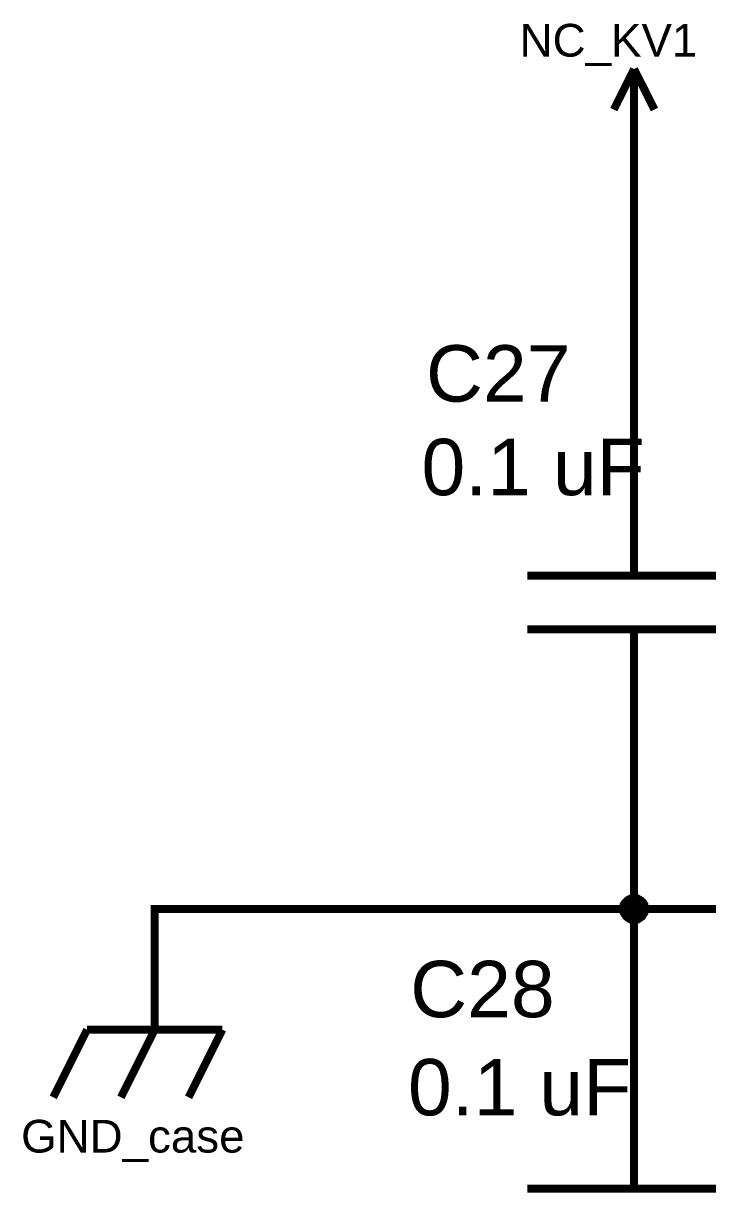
# Model space of a CAD drawing. Header units: millimetres. Extents: x 0 to 594, y 0 to 420.
# Drawn here: x 335.16 to 360.84, y 39.43 to 83.33 of the extents above; entities that cross this region are included whole.
import ezdxf

# ---------------------------------------------------------------- set-up
doc = ezdxf.new("R2010")
doc.units = ezdxf.units.MM
doc.layers.add('Sheet', color=255, linetype='Continuous')
doc.styles.get("Standard").update_dxf_attribs({"font": 'arial.ttf'})

msp = doc.modelspace()

# ---------------------------------------------------------------- linework, layer by layer
at = {"layer": 'Sheet', "color": 0}
for points, const_width in [([(358.085, 81.621), (357.323, 80.097)], 0.3), ([(358.085, 81.621), (358.847, 80.097)], 0.3), ([(358.085, 79.081), (358.085, 81.621)], 0.3), ([(358.085, 79.081), (358.085, 69.09)], 0.3), ([(358.085, 69.09), (358.085, 62.591)], 0.3), ([(358.085, 64.094), (358.085, 69.09)], 0.3), ([(354.084, 62.591), (362.085, 62.591)], 0.3), ([(354.084, 60.581), (362.085, 60.581)], 0.3), ([(358.085, 60.581), (358.085, 54.167)], 0.3), ([(358.085, 59.099), (358.085, 54.082)], 0.3), ([(358.085, 54.082), (358.085, 50.082), (358.085, 46.081)], 0.3), ([(357.577, 50.082), (357.577, 50.103), (357.577, 50.145), (357.577, 50.166), (357.577, 50.187), (357.598, 50.209), (357.598, 50.23), (357.598, 50.272), (357.619, 50.293), (357.619, 50.314), (357.64, 50.336), (357.661, 50.357), (357.661, 50.378), (357.683, 50.399), (357.704, 50.42), (357.704, 50.42), (357.725, 50.441), (357.746, 50.463), (357.767, 50.484), (357.788, 50.484), (357.81, 50.505), (357.831, 50.526), (357.852, 50.526), (357.873, 50.547), (357.894, 50.547), (357.915, 50.568), (357.937, 50.568), (357.958, 50.568), (357.979, 50.59), (358, 50.59), (358.042, 50.59), (358.064, 50.59), (358.085, 50.59)], 0.0991), ([(357.577, 50.082), (357.577, 50.103), (357.577, 50.145), (357.577, 50.166), (357.577, 50.187), (357.598, 50.209), (357.598, 50.23), (357.598, 50.272), (357.619, 50.293), (357.619, 50.314), (357.64, 50.336), (357.661, 50.357), (357.661, 50.378), (357.683, 50.399), (357.704, 50.42), (357.704, 50.42), (357.725, 50.441), (357.746, 50.463), (357.767, 50.484), (357.788, 50.484), (357.81, 50.505), (357.831, 50.526), (357.852, 50.526), (357.873, 50.547), (357.894, 50.547), (357.915, 50.568), (357.937, 50.568), (357.958, 50.568), (357.979, 50.59), (358, 50.59), (358.042, 50.59), (358.064, 50.59), (358.085, 50.59)], 0.0991), ([(357.577, 50.082), (357.577, 50.103), (357.577, 50.145), (357.577, 50.166), (357.577, 50.187), (357.598, 50.209), (357.598, 50.23), (357.598, 50.272), (357.619, 50.293), (357.619, 50.314), (357.64, 50.336), (357.661, 50.357), (357.661, 50.378), (357.683, 50.399), (357.704, 50.42), (357.704, 50.42), (357.725, 50.441), (357.746, 50.463), (357.767, 50.484), (357.788, 50.484), (357.81, 50.505), (357.831, 50.526), (357.852, 50.526), (357.873, 50.547), (357.894, 50.547), (357.915, 50.568), (357.937, 50.568), (357.958, 50.568), (357.979, 50.59), (358, 50.59), (358.042, 50.59), (358.064, 50.59), (358.085, 50.59)], 0.0991), ([(357.577, 50.082), (357.577, 50.103), (357.577, 50.145), (357.577, 50.166), (357.577, 50.187), (357.598, 50.209), (357.598, 50.23), (357.598, 50.272), (357.619, 50.293), (357.619, 50.314), (357.64, 50.336), (357.661, 50.357), (357.661, 50.378), (357.683, 50.399), (357.704, 50.42), (357.704, 50.42), (357.725, 50.441), (357.746, 50.463), (357.767, 50.484), (357.788, 50.484), (357.81, 50.505), (357.831, 50.526), (357.852, 50.526), (357.873, 50.547), (357.894, 50.547), (357.915, 50.568), (357.937, 50.568), (357.958, 50.568), (357.979, 50.59), (358, 50.59), (358.042, 50.59), (358.064, 50.59), (358.085, 50.59)], 0.0991), ([(357.577, 50.082), (357.577, 50.103), (357.577, 50.145), (357.577, 50.166), (357.577, 50.187), (357.598, 50.209), (357.598, 50.23), (357.598, 50.272), (357.619, 50.293), (357.619, 50.314), (357.64, 50.336), (357.661, 50.357), (357.661, 50.378), (357.683, 50.399), (357.704, 50.42), (357.704, 50.42), (357.725, 50.441), (357.746, 50.463), (357.767, 50.484), (357.788, 50.484), (357.81, 50.505), (357.831, 50.526), (357.852, 50.526), (357.873, 50.547), (357.894, 50.547), (357.915, 50.568), (357.937, 50.568), (357.958, 50.568), (357.979, 50.59), (358, 50.59), (358.042, 50.59), (358.064, 50.59), (358.085, 50.59)], 0.0991), ([(357.577, 50.082), (357.577, 50.103), (357.577, 50.145), (357.577, 50.166), (357.577, 50.187), (357.598, 50.209), (357.598, 50.23), (357.598, 50.272), (357.619, 50.293), (357.619, 50.314), (357.64, 50.336), (357.661, 50.357), (357.661, 50.378), (357.683, 50.399), (357.704, 50.42), (357.704, 50.42), (357.725, 50.441), (357.746, 50.463), (357.767, 50.484), (357.788, 50.484), (357.81, 50.505), (357.831, 50.526), (357.852, 50.526), (357.873, 50.547), (357.894, 50.547), (357.915, 50.568), (357.937, 50.568), (357.958, 50.568), (357.979, 50.59), (358, 50.59), (358.042, 50.59), (358.064, 50.59), (358.085, 50.59)], 0.0991), ([(357.577, 50.082), (357.577, 50.103), (357.577, 50.145), (357.577, 50.166), (357.577, 50.187), (357.598, 50.209), (357.598, 50.23), (357.598, 50.272), (357.619, 50.293), (357.619, 50.314), (357.64, 50.336), (357.661, 50.357), (357.661, 50.378), (357.683, 50.399), (357.704, 50.42), (357.704, 50.42), (357.725, 50.441), (357.746, 50.463), (357.767, 50.484), (357.788, 50.484), (357.81, 50.505), (357.831, 50.526), (357.852, 50.526), (357.873, 50.547), (357.894, 50.547), (357.915, 50.568), (357.937, 50.568), (357.958, 50.568), (357.979, 50.59), (358, 50.59), (358.042, 50.59), (358.064, 50.59), (358.085, 50.59)], 0.0991), ([(357.577, 50.082), (357.577, 50.103), (357.577, 50.145), (357.577, 50.166), (357.577, 50.187), (357.598, 50.209), (357.598, 50.23), (357.598, 50.272), (357.619, 50.293), (357.619, 50.314), (357.64, 50.336), (357.661, 50.357), (357.661, 50.378), (357.683, 50.399), (357.704, 50.42), (357.704, 50.42), (357.725, 50.441), (357.746, 50.463), (357.767, 50.484), (357.788, 50.484), (357.81, 50.505), (357.831, 50.526), (357.852, 50.526), (357.873, 50.547), (357.894, 50.547), (357.915, 50.568), (357.937, 50.568), (357.958, 50.568), (357.979, 50.59), (358, 50.59), (358.042, 50.59), (358.064, 50.59), (358.085, 50.59)], 0.0991), ([(357.577, 50.082), (357.577, 50.103), (357.577, 50.145), (357.577, 50.166), (357.577, 50.187), (357.598, 50.209), (357.598, 50.23), (357.598, 50.272), (357.619, 50.293), (357.619, 50.314), (357.64, 50.336), (357.661, 50.357), (357.661, 50.378), (357.683, 50.399), (357.704, 50.42), (357.704, 50.42), (357.725, 50.441), (357.746, 50.463), (357.767, 50.484), (357.788, 50.484), (357.81, 50.505), (357.831, 50.526), (357.852, 50.526), (357.873, 50.547), (357.894, 50.547), (357.915, 50.568), (357.937, 50.568), (357.958, 50.568), (357.979, 50.59), (358, 50.59), (358.042, 50.59), (358.064, 50.59), (358.085, 50.59)], 0.0991), ([(357.577, 50.082), (357.577, 50.103), (357.577, 50.145), (357.577, 50.166), (357.577, 50.187), (357.598, 50.209), (357.598, 50.23), (357.598, 50.272), (357.619, 50.293), (357.619, 50.314), (357.64, 50.336), (357.661, 50.357), (357.661, 50.378), (357.683, 50.399), (357.704, 50.42), (357.704, 50.42), (357.725, 50.441), (357.746, 50.463), (357.767, 50.484), (357.788, 50.484), (357.81, 50.505), (357.831, 50.526), (357.852, 50.526), (357.873, 50.547), (357.894, 50.547), (357.915, 50.568), (357.937, 50.568), (357.958, 50.568), (357.979, 50.59), (358, 50.59), (358.042, 50.59), (358.064, 50.59), (358.085, 50.59)], 0.0991), ([(357.577, 50.082), (357.577, 50.103), (357.577, 50.145), (357.577, 50.166), (357.577, 50.187), (357.598, 50.209), (357.598, 50.23), (357.598, 50.272), (357.619, 50.293), (357.619, 50.314), (357.64, 50.336), (357.661, 50.357), (357.661, 50.378), (357.683, 50.399), (357.704, 50.42), (357.704, 50.42), (357.725, 50.441), (357.746, 50.463), (357.767, 50.484), (357.788, 50.484), (357.81, 50.505), (357.831, 50.526), (357.852, 50.526), (357.873, 50.547), (357.894, 50.547), (357.915, 50.568), (357.937, 50.568), (357.958, 50.568), (357.979, 50.59), (358, 50.59), (358.042, 50.59), (358.064, 50.59), (358.085, 50.59)], 0.0991), ([(357.577, 50.082), (357.577, 50.103), (357.577, 50.145), (357.577, 50.166), (357.577, 50.187), (357.598, 50.209), (357.598, 50.23), (357.598, 50.272), (357.619, 50.293), (357.619, 50.314), (357.64, 50.336), (357.661, 50.357), (357.661, 50.378), (357.683, 50.399), (357.704, 50.42), (357.704, 50.42), (357.725, 50.441), (357.746, 50.463), (357.767, 50.484), (357.788, 50.484), (357.81, 50.505), (357.831, 50.526), (357.852, 50.526), (357.873, 50.547), (357.894, 50.547), (357.915, 50.568), (357.937, 50.568), (357.958, 50.568), (357.979, 50.59), (358, 50.59), (358.042, 50.59), (358.064, 50.59), (358.085, 50.59)], 0.0991), ([(358.085, 50.59), (358.085, 50.59)], 0.0991), ([(358.085, 50.59), (358.106, 50.59), (358.127, 50.59), (358.169, 50.59), (358.191, 50.59), (358.212, 50.568), (358.233, 50.568), (358.254, 50.568), (358.275, 50.547), (358.296, 50.547), (358.318, 50.526), (358.339, 50.526), (358.36, 50.505), (358.381, 50.484), (358.402, 50.484), (358.423, 50.463), (358.445, 50.441), (358.466, 50.42), (358.466, 50.42), (358.487, 50.399), (358.508, 50.378), (358.508, 50.357), (358.529, 50.336), (358.55, 50.314), (358.55, 50.293), (358.572, 50.272), (358.572, 50.23), (358.572, 50.209), (358.593, 50.187), (358.593, 50.166), (358.593, 50.145), (358.593, 50.103), (358.593, 50.082)], 0.0991), ([(358.085, 50.59), (358.085, 50.59)], 0.0991), ([(358.085, 50.59), (358.106, 50.59), (358.127, 50.59), (358.169, 50.59), (358.191, 50.59), (358.212, 50.568), (358.233, 50.568), (358.254, 50.568), (358.275, 50.547), (358.296, 50.547), (358.318, 50.526), (358.339, 50.526), (358.36, 50.505), (358.381, 50.484), (358.402, 50.484), (358.423, 50.463), (358.445, 50.441), (358.466, 50.42), (358.466, 50.42), (358.487, 50.399), (358.508, 50.378), (358.508, 50.357), (358.529, 50.336), (358.55, 50.314), (358.55, 50.293), (358.572, 50.272), (358.572, 50.23), (358.572, 50.209), (358.593, 50.187), (358.593, 50.166), (358.593, 50.145), (358.593, 50.103), (358.593, 50.082)], 0.0991), ([(358.085, 50.59), (358.085, 50.59)], 0.0991), ([(358.085, 50.59), (358.106, 50.59), (358.127, 50.59), (358.169, 50.59), (358.191, 50.59), (358.212, 50.568), (358.233, 50.568), (358.254, 50.568), (358.275, 50.547), (358.296, 50.547), (358.318, 50.526), (358.339, 50.526), (358.36, 50.505), (358.381, 50.484), (358.402, 50.484), (358.423, 50.463), (358.445, 50.441), (358.466, 50.42), (358.466, 50.42), (358.487, 50.399), (358.508, 50.378), (358.508, 50.357), (358.529, 50.336), (358.55, 50.314), (358.55, 50.293), (358.572, 50.272), (358.572, 50.23), (358.572, 50.209), (358.593, 50.187), (358.593, 50.166), (358.593, 50.145), (358.593, 50.103), (358.593, 50.082)], 0.0991), ([(358.085, 50.59), (358.085, 50.59)], 0.0991), ([(358.085, 50.59), (358.106, 50.59), (358.127, 50.59), (358.169, 50.59), (358.191, 50.59), (358.212, 50.568), (358.233, 50.568), (358.254, 50.568), (358.275, 50.547), (358.296, 50.547), (358.318, 50.526), (358.339, 50.526), (358.36, 50.505), (358.381, 50.484), (358.402, 50.484), (358.423, 50.463), (358.445, 50.441), (358.466, 50.42), (358.466, 50.42), (358.487, 50.399), (358.508, 50.378), (358.508, 50.357), (358.529, 50.336), (358.55, 50.314), (358.55, 50.293), (358.572, 50.272), (358.572, 50.23), (358.572, 50.209), (358.593, 50.187), (358.593, 50.166), (358.593, 50.145), (358.593, 50.103), (358.593, 50.082)], 0.0991), ([(358.085, 50.59), (358.085, 50.59)], 0.0991), ([(358.085, 50.59), (358.106, 50.59), (358.127, 50.59), (358.169, 50.59), (358.191, 50.59), (358.212, 50.568), (358.233, 50.568), (358.254, 50.568), (358.275, 50.547), (358.296, 50.547), (358.318, 50.526), (358.339, 50.526), (358.36, 50.505), (358.381, 50.484), (358.402, 50.484), (358.423, 50.463), (358.445, 50.441), (358.466, 50.42), (358.466, 50.42), (358.487, 50.399), (358.508, 50.378), (358.508, 50.357), (358.529, 50.336), (358.55, 50.314), (358.55, 50.293), (358.572, 50.272), (358.572, 50.23), (358.572, 50.209), (358.593, 50.187), (358.593, 50.166), (358.593, 50.145), (358.593, 50.103), (358.593, 50.082)], 0.0991), ([(358.085, 50.59), (358.085, 50.59)], 0.0991), ([(358.085, 50.59), (358.106, 50.59), (358.127, 50.59), (358.169, 50.59), (358.191, 50.59), (358.212, 50.568), (358.233, 50.568), (358.254, 50.568), (358.275, 50.547), (358.296, 50.547), (358.318, 50.526), (358.339, 50.526), (358.36, 50.505), (358.381, 50.484), (358.402, 50.484), (358.423, 50.463), (358.445, 50.441), (358.466, 50.42), (358.466, 50.42), (358.487, 50.399), (358.508, 50.378), (358.508, 50.357), (358.529, 50.336), (358.55, 50.314), (358.55, 50.293), (358.572, 50.272), (358.572, 50.23), (358.572, 50.209), (358.593, 50.187), (358.593, 50.166), (358.593, 50.145), (358.593, 50.103), (358.593, 50.082)], 0.0991), ([(358.085, 50.59), (358.085, 50.59)], 0.0991), ([(358.085, 50.59), (358.106, 50.59), (358.127, 50.59), (358.169, 50.59), (358.191, 50.59), (358.212, 50.568), (358.233, 50.568), (358.254, 50.568), (358.275, 50.547), (358.296, 50.547), (358.318, 50.526), (358.339, 50.526), (358.36, 50.505), (358.381, 50.484), (358.402, 50.484), (358.423, 50.463), (358.445, 50.441), (358.466, 50.42), (358.466, 50.42), (358.487, 50.399), (358.508, 50.378), (358.508, 50.357), (358.529, 50.336), (358.55, 50.314), (358.55, 50.293), (358.572, 50.272), (358.572, 50.23), (358.572, 50.209), (358.593, 50.187), (358.593, 50.166), (358.593, 50.145), (358.593, 50.103), (358.593, 50.082)], 0.0991), ([(358.085, 50.59), (358.085, 50.59)], 0.0991), ([(358.085, 50.59), (358.106, 50.59), (358.127, 50.59), (358.169, 50.59), (358.191, 50.59), (358.212, 50.568), (358.233, 50.568), (358.254, 50.568), (358.275, 50.547), (358.296, 50.547), (358.318, 50.526), (358.339, 50.526), (358.36, 50.505), (358.381, 50.484), (358.402, 50.484), (358.423, 50.463), (358.445, 50.441), (358.466, 50.42), (358.466, 50.42), (358.487, 50.399), (358.508, 50.378), (358.508, 50.357), (358.529, 50.336), (358.55, 50.314), (358.55, 50.293), (358.572, 50.272), (358.572, 50.23), (358.572, 50.209), (358.593, 50.187), (358.593, 50.166), (358.593, 50.145), (358.593, 50.103), (358.593, 50.082)], 0.0991), ([(358.085, 50.59), (358.085, 50.59)], 0.0991), ([(358.085, 50.59), (358.106, 50.59), (358.127, 50.59), (358.169, 50.59), (358.191, 50.59), (358.212, 50.568), (358.233, 50.568), (358.254, 50.568), (358.275, 50.547), (358.296, 50.547), (358.318, 50.526), (358.339, 50.526), (358.36, 50.505), (358.381, 50.484), (358.402, 50.484), (358.423, 50.463), (358.445, 50.441), (358.466, 50.42), (358.466, 50.42), (358.487, 50.399), (358.508, 50.378), (358.508, 50.357), (358.529, 50.336), (358.55, 50.314), (358.55, 50.293), (358.572, 50.272), (358.572, 50.23), (358.572, 50.209), (358.593, 50.187), (358.593, 50.166), (358.593, 50.145), (358.593, 50.103), (358.593, 50.082)], 0.0991), ([(358.085, 50.59), (358.085, 50.59)], 0.0991), ([(358.085, 50.59), (358.106, 50.59), (358.127, 50.59), (358.169, 50.59), (358.191, 50.59), (358.212, 50.568), (358.233, 50.568), (358.254, 50.568), (358.275, 50.547), (358.296, 50.547), (358.318, 50.526), (358.339, 50.526), (358.36, 50.505), (358.381, 50.484), (358.402, 50.484), (358.423, 50.463), (358.445, 50.441), (358.466, 50.42), (358.466, 50.42), (358.487, 50.399), (358.508, 50.378), (358.508, 50.357), (358.529, 50.336), (358.55, 50.314), (358.55, 50.293), (358.572, 50.272), (358.572, 50.23), (358.572, 50.209), (358.593, 50.187), (358.593, 50.166), (358.593, 50.145), (358.593, 50.103), (358.593, 50.082)], 0.0991), ([(358.085, 50.59), (358.085, 50.59)], 0.0991), ([(358.085, 50.59), (358.106, 50.59), (358.127, 50.59), (358.169, 50.59), (358.191, 50.59), (358.212, 50.568), (358.233, 50.568), (358.254, 50.568), (358.275, 50.547), (358.296, 50.547), (358.318, 50.526), (358.339, 50.526), (358.36, 50.505), (358.381, 50.484), (358.402, 50.484), (358.423, 50.463), (358.445, 50.441), (358.466, 50.42), (358.466, 50.42), (358.487, 50.399), (358.508, 50.378), (358.508, 50.357), (358.529, 50.336), (358.55, 50.314), (358.55, 50.293), (358.572, 50.272), (358.572, 50.23), (358.572, 50.209), (358.593, 50.187), (358.593, 50.166), (358.593, 50.145), (358.593, 50.103), (358.593, 50.082)], 0.0991), ([(358.085, 50.59), (358.085, 50.59)], 0.0991), ([(358.085, 50.59), (358.106, 50.59), (358.127, 50.59), (358.169, 50.59), (358.191, 50.59), (358.212, 50.568), (358.233, 50.568), (358.254, 50.568), (358.275, 50.547), (358.296, 50.547), (358.318, 50.526), (358.339, 50.526), (358.36, 50.505), (358.381, 50.484), (358.402, 50.484), (358.423, 50.463), (358.445, 50.441), (358.466, 50.42), (358.466, 50.42), (358.487, 50.399), (358.508, 50.378), (358.508, 50.357), (358.529, 50.336), (358.55, 50.314), (358.55, 50.293), (358.572, 50.272), (358.572, 50.23), (358.572, 50.209), (358.593, 50.187), (358.593, 50.166), (358.593, 50.145), (358.593, 50.103), (358.593, 50.082)], 0.0991), ([(340.094, 48.092), (340.094, 50.082), (358.085, 50.082)], 0.3), ([(358.085, 49.574), (358.064, 49.574), (358.042, 49.574), (358, 49.574), (357.979, 49.574), (357.958, 49.595), (357.937, 49.595), (357.915, 49.595), (357.894, 49.616), (357.873, 49.616), (357.852, 49.637), (357.831, 49.658), (357.81, 49.658), (357.788, 49.679), (357.767, 49.701), (357.746, 49.701), (357.725, 49.722), (357.704, 49.743), (357.704, 49.764), (357.683, 49.785), (357.661, 49.806), (357.661, 49.828), (357.64, 49.849), (357.619, 49.87), (357.619, 49.891), (357.598, 49.912), (357.598, 49.933), (357.598, 49.955), (357.577, 49.976), (357.577, 49.997), (357.577, 50.039), (357.577, 50.06), (357.577, 50.082)], 0.0991), ([(357.577, 50.082), (357.577, 50.082)], 0.0991), ([(358.085, 49.574), (358.064, 49.574), (358.042, 49.574), (358, 49.574), (357.979, 49.574), (357.958, 49.595), (357.937, 49.595), (357.915, 49.595), (357.894, 49.616), (357.873, 49.616), (357.852, 49.637), (357.831, 49.658), (357.81, 49.658), (357.788, 49.679), (357.767, 49.701), (357.746, 49.701), (357.725, 49.722), (357.704, 49.743), (357.704, 49.764), (357.683, 49.785), (357.661, 49.806), (357.661, 49.828), (357.64, 49.849), (357.619, 49.87), (357.619, 49.891), (357.598, 49.912), (357.598, 49.933), (357.598, 49.955), (357.577, 49.976), (357.577, 49.997), (357.577, 50.039), (357.577, 50.06), (357.577, 50.082)], 0.0991), ([(357.577, 50.082), (357.577, 50.082)], 0.0991), ([(358.085, 49.574), (358.064, 49.574), (358.042, 49.574), (358, 49.574), (357.979, 49.574), (357.958, 49.595), (357.937, 49.595), (357.915, 49.595), (357.894, 49.616), (357.873, 49.616), (357.852, 49.637), (357.831, 49.658), (357.81, 49.658), (357.788, 49.679), (357.767, 49.701), (357.746, 49.701), (357.725, 49.722), (357.704, 49.743), (357.704, 49.764), (357.683, 49.785), (357.661, 49.806), (357.661, 49.828), (357.64, 49.849), (357.619, 49.87), (357.619, 49.891), (357.598, 49.912), (357.598, 49.933), (357.598, 49.955), (357.577, 49.976), (357.577, 49.997), (357.577, 50.039), (357.577, 50.06), (357.577, 50.082)], 0.0991), ([(357.577, 50.082), (357.577, 50.082)], 0.0991), ([(358.085, 49.574), (358.064, 49.574), (358.042, 49.574), (358, 49.574), (357.979, 49.574), (357.958, 49.595), (357.937, 49.595), (357.915, 49.595), (357.894, 49.616), (357.873, 49.616), (357.852, 49.637), (357.831, 49.658), (357.81, 49.658), (357.788, 49.679), (357.767, 49.701), (357.746, 49.701), (357.725, 49.722), (357.704, 49.743), (357.704, 49.764), (357.683, 49.785), (357.661, 49.806), (357.661, 49.828), (357.64, 49.849), (357.619, 49.87), (357.619, 49.891), (357.598, 49.912), (357.598, 49.933), (357.598, 49.955), (357.577, 49.976), (357.577, 49.997), (357.577, 50.039), (357.577, 50.06), (357.577, 50.082)], 0.0991), ([(357.577, 50.082), (357.577, 50.082)], 0.0991), ([(358.085, 49.574), (358.064, 49.574), (358.042, 49.574), (358, 49.574), (357.979, 49.574), (357.958, 49.595), (357.937, 49.595), (357.915, 49.595), (357.894, 49.616), (357.873, 49.616), (357.852, 49.637), (357.831, 49.658), (357.81, 49.658), (357.788, 49.679), (357.767, 49.701), (357.746, 49.701), (357.725, 49.722), (357.704, 49.743), (357.704, 49.764), (357.683, 49.785), (357.661, 49.806), (357.661, 49.828), (357.64, 49.849), (357.619, 49.87), (357.619, 49.891), (357.598, 49.912), (357.598, 49.933), (357.598, 49.955), (357.577, 49.976), (357.577, 49.997), (357.577, 50.039), (357.577, 50.06), (357.577, 50.082)], 0.0991), ([(357.577, 50.082), (357.577, 50.082)], 0.0991), ([(358.085, 49.574), (358.064, 49.574), (358.042, 49.574), (358, 49.574), (357.979, 49.574), (357.958, 49.595), (357.937, 49.595), (357.915, 49.595), (357.894, 49.616), (357.873, 49.616), (357.852, 49.637), (357.831, 49.658), (357.81, 49.658), (357.788, 49.679), (357.767, 49.701), (357.746, 49.701), (357.725, 49.722), (357.704, 49.743), (357.704, 49.764), (357.683, 49.785), (357.661, 49.806), (357.661, 49.828), (357.64, 49.849), (357.619, 49.87), (357.619, 49.891), (357.598, 49.912), (357.598, 49.933), (357.598, 49.955), (357.577, 49.976), (357.577, 49.997), (357.577, 50.039), (357.577, 50.06), (357.577, 50.082)], 0.0991), ([(357.577, 50.082), (357.577, 50.082)], 0.0991), ([(358.085, 49.574), (358.064, 49.574), (358.042, 49.574), (358, 49.574), (357.979, 49.574), (357.958, 49.595), (357.937, 49.595), (357.915, 49.595), (357.894, 49.616), (357.873, 49.616), (357.852, 49.637), (357.831, 49.658), (357.81, 49.658), (357.788, 49.679), (357.767, 49.701), (357.746, 49.701), (357.725, 49.722), (357.704, 49.743), (357.704, 49.764), (357.683, 49.785), (357.661, 49.806), (357.661, 49.828), (357.64, 49.849), (357.619, 49.87), (357.619, 49.891), (357.598, 49.912), (357.598, 49.933), (357.598, 49.955), (357.577, 49.976), (357.577, 49.997), (357.577, 50.039), (357.577, 50.06), (357.577, 50.082)], 0.0991), ([(357.577, 50.082), (357.577, 50.082)], 0.0991), ([(358.085, 49.574), (358.064, 49.574), (358.042, 49.574), (358, 49.574), (357.979, 49.574), (357.958, 49.595), (357.937, 49.595), (357.915, 49.595), (357.894, 49.616), (357.873, 49.616), (357.852, 49.637), (357.831, 49.658), (357.81, 49.658), (357.788, 49.679), (357.767, 49.701), (357.746, 49.701), (357.725, 49.722), (357.704, 49.743), (357.704, 49.764), (357.683, 49.785), (357.661, 49.806), (357.661, 49.828), (357.64, 49.849), (357.619, 49.87), (357.619, 49.891), (357.598, 49.912), (357.598, 49.933), (357.598, 49.955), (357.577, 49.976), (357.577, 49.997), (357.577, 50.039), (357.577, 50.06), (357.577, 50.082)], 0.0991), ([(357.577, 50.082), (357.577, 50.082)], 0.0991), ([(358.085, 49.574), (358.064, 49.574), (358.042, 49.574), (358, 49.574), (357.979, 49.574), (357.958, 49.595), (357.937, 49.595), (357.915, 49.595), (357.894, 49.616), (357.873, 49.616), (357.852, 49.637), (357.831, 49.658), (357.81, 49.658), (357.788, 49.679), (357.767, 49.701), (357.746, 49.701), (357.725, 49.722), (357.704, 49.743), (357.704, 49.764), (357.683, 49.785), (357.661, 49.806), (357.661, 49.828), (357.64, 49.849), (357.619, 49.87), (357.619, 49.891), (357.598, 49.912), (357.598, 49.933), (357.598, 49.955), (357.577, 49.976), (357.577, 49.997), (357.577, 50.039), (357.577, 50.06), (357.577, 50.082)], 0.0991), ([(357.577, 50.082), (357.577, 50.082)], 0.0991), ([(358.085, 49.574), (358.064, 49.574), (358.042, 49.574), (358, 49.574), (357.979, 49.574), (357.958, 49.595), (357.937, 49.595), (357.915, 49.595), (357.894, 49.616), (357.873, 49.616), (357.852, 49.637), (357.831, 49.658), (357.81, 49.658), (357.788, 49.679), (357.767, 49.701), (357.746, 49.701), (357.725, 49.722), (357.704, 49.743), (357.704, 49.764), (357.683, 49.785), (357.661, 49.806), (357.661, 49.828), (357.64, 49.849), (357.619, 49.87), (357.619, 49.891), (357.598, 49.912), (357.598, 49.933), (357.598, 49.955), (357.577, 49.976), (357.577, 49.997), (357.577, 50.039), (357.577, 50.06), (357.577, 50.082)], 0.0991), ([(357.577, 50.082), (357.577, 50.082)], 0.0991), ([(358.085, 49.574), (358.064, 49.574), (358.042, 49.574), (358, 49.574), (357.979, 49.574), (357.958, 49.595), (357.937, 49.595), (357.915, 49.595), (357.894, 49.616), (357.873, 49.616), (357.852, 49.637), (357.831, 49.658), (357.81, 49.658), (357.788, 49.679), (357.767, 49.701), (357.746, 49.701), (357.725, 49.722), (357.704, 49.743), (357.704, 49.764), (357.683, 49.785), (357.661, 49.806), (357.661, 49.828), (357.64, 49.849), (357.619, 49.87), (357.619, 49.891), (357.598, 49.912), (357.598, 49.933), (357.598, 49.955), (357.577, 49.976), (357.577, 49.997), (357.577, 50.039), (357.577, 50.06), (357.577, 50.082)], 0.0991), ([(357.577, 50.082), (357.577, 50.082)], 0.0991), ([(358.085, 49.574), (358.064, 49.574), (358.042, 49.574), (358, 49.574), (357.979, 49.574), (357.958, 49.595), (357.937, 49.595), (357.915, 49.595), (357.894, 49.616), (357.873, 49.616), (357.852, 49.637), (357.831, 49.658), (357.81, 49.658), (357.788, 49.679), (357.767, 49.701), (357.746, 49.701), (357.725, 49.722), (357.704, 49.743), (357.704, 49.764), (357.683, 49.785), (357.661, 49.806), (357.661, 49.828), (357.64, 49.849), (357.619, 49.87), (357.619, 49.891), (357.598, 49.912), (357.598, 49.933), (357.598, 49.955), (357.577, 49.976), (357.577, 49.997), (357.577, 50.039), (357.577, 50.06), (357.577, 50.082)], 0.0991), ([(357.577, 50.082), (357.577, 50.082)], 0.0991), ([(369.091, 50.082), (358.085, 50.082)], 0.3), ([(358.593, 50.082), (358.593, 50.06), (358.593, 50.039), (358.593, 49.997), (358.593, 49.976), (358.572, 49.955), (358.572, 49.933), (358.572, 49.912), (358.55, 49.891), (358.55, 49.87), (358.529, 49.849), (358.508, 49.828), (358.508, 49.806), (358.487, 49.785), (358.466, 49.764), (358.466, 49.743), (358.445, 49.722), (358.423, 49.701), (358.402, 49.701), (358.381, 49.679), (358.36, 49.658), (358.339, 49.658), (358.318, 49.637), (358.296, 49.616), (358.275, 49.616), (358.254, 49.595), (358.233, 49.595), (358.212, 49.595), (358.191, 49.574), (358.169, 49.574), (358.127, 49.574), (358.106, 49.574), (358.085, 49.574)], 0.0991), ([(358.593, 50.082), (358.593, 50.06), (358.593, 50.039), (358.593, 49.997), (358.593, 49.976), (358.572, 49.955), (358.572, 49.933), (358.572, 49.912), (358.55, 49.891), (358.55, 49.87), (358.529, 49.849), (358.508, 49.828), (358.508, 49.806), (358.487, 49.785), (358.466, 49.764), (358.466, 49.743), (358.445, 49.722), (358.423, 49.701), (358.402, 49.701), (358.381, 49.679), (358.36, 49.658), (358.339, 49.658), (358.318, 49.637), (358.296, 49.616), (358.275, 49.616), (358.254, 49.595), (358.233, 49.595), (358.212, 49.595), (358.191, 49.574), (358.169, 49.574), (358.127, 49.574), (358.106, 49.574), (358.085, 49.574)], 0.0991), ([(358.593, 50.082), (358.593, 50.06), (358.593, 50.039), (358.593, 49.997), (358.593, 49.976), (358.572, 49.955), (358.572, 49.933), (358.572, 49.912), (358.55, 49.891), (358.55, 49.87), (358.529, 49.849), (358.508, 49.828), (358.508, 49.806), (358.487, 49.785), (358.466, 49.764), (358.466, 49.743), (358.445, 49.722), (358.423, 49.701), (358.402, 49.701), (358.381, 49.679), (358.36, 49.658), (358.339, 49.658), (358.318, 49.637), (358.296, 49.616), (358.275, 49.616), (358.254, 49.595), (358.233, 49.595), (358.212, 49.595), (358.191, 49.574), (358.169, 49.574), (358.127, 49.574), (358.106, 49.574), (358.085, 49.574)], 0.0991), ([(358.593, 50.082), (358.593, 50.06), (358.593, 50.039), (358.593, 49.997), (358.593, 49.976), (358.572, 49.955), (358.572, 49.933), (358.572, 49.912), (358.55, 49.891), (358.55, 49.87), (358.529, 49.849), (358.508, 49.828), (358.508, 49.806), (358.487, 49.785), (358.466, 49.764), (358.466, 49.743), (358.445, 49.722), (358.423, 49.701), (358.402, 49.701), (358.381, 49.679), (358.36, 49.658), (358.339, 49.658), (358.318, 49.637), (358.296, 49.616), (358.275, 49.616), (358.254, 49.595), (358.233, 49.595), (358.212, 49.595), (358.191, 49.574), (358.169, 49.574), (358.127, 49.574), (358.106, 49.574), (358.085, 49.574)], 0.0991), ([(358.593, 50.082), (358.593, 50.06), (358.593, 50.039), (358.593, 49.997), (358.593, 49.976), (358.572, 49.955), (358.572, 49.933), (358.572, 49.912), (358.55, 49.891), (358.55, 49.87), (358.529, 49.849), (358.508, 49.828), (358.508, 49.806), (358.487, 49.785), (358.466, 49.764), (358.466, 49.743), (358.445, 49.722), (358.423, 49.701), (358.402, 49.701), (358.381, 49.679), (358.36, 49.658), (358.339, 49.658), (358.318, 49.637), (358.296, 49.616), (358.275, 49.616), (358.254, 49.595), (358.233, 49.595), (358.212, 49.595), (358.191, 49.574), (358.169, 49.574), (358.127, 49.574), (358.106, 49.574), (358.085, 49.574)], 0.0991), ([(358.593, 50.082), (358.593, 50.06), (358.593, 50.039), (358.593, 49.997), (358.593, 49.976), (358.572, 49.955), (358.572, 49.933), (358.572, 49.912), (358.55, 49.891), (358.55, 49.87), (358.529, 49.849), (358.508, 49.828), (358.508, 49.806), (358.487, 49.785), (358.466, 49.764), (358.466, 49.743), (358.445, 49.722), (358.423, 49.701), (358.402, 49.701), (358.381, 49.679), (358.36, 49.658), (358.339, 49.658), (358.318, 49.637), (358.296, 49.616), (358.275, 49.616), (358.254, 49.595), (358.233, 49.595), (358.212, 49.595), (358.191, 49.574), (358.169, 49.574), (358.127, 49.574), (358.106, 49.574), (358.085, 49.574)], 0.0991), ([(358.593, 50.082), (358.593, 50.06), (358.593, 50.039), (358.593, 49.997), (358.593, 49.976), (358.572, 49.955), (358.572, 49.933), (358.572, 49.912), (358.55, 49.891), (358.55, 49.87), (358.529, 49.849), (358.508, 49.828), (358.508, 49.806), (358.487, 49.785), (358.466, 49.764), (358.466, 49.743), (358.445, 49.722), (358.423, 49.701), (358.402, 49.701), (358.381, 49.679), (358.36, 49.658), (358.339, 49.658), (358.318, 49.637), (358.296, 49.616), (358.275, 49.616), (358.254, 49.595), (358.233, 49.595), (358.212, 49.595), (358.191, 49.574), (358.169, 49.574), (358.127, 49.574), (358.106, 49.574), (358.085, 49.574)], 0.0991), ([(358.593, 50.082), (358.593, 50.06), (358.593, 50.039), (358.593, 49.997), (358.593, 49.976), (358.572, 49.955), (358.572, 49.933), (358.572, 49.912), (358.55, 49.891), (358.55, 49.87), (358.529, 49.849), (358.508, 49.828), (358.508, 49.806), (358.487, 49.785), (358.466, 49.764), (358.466, 49.743), (358.445, 49.722), (358.423, 49.701), (358.402, 49.701), (358.381, 49.679), (358.36, 49.658), (358.339, 49.658), (358.318, 49.637), (358.296, 49.616), (358.275, 49.616), (358.254, 49.595), (358.233, 49.595), (358.212, 49.595), (358.191, 49.574), (358.169, 49.574), (358.127, 49.574), (358.106, 49.574), (358.085, 49.574)], 0.0991), ([(358.593, 50.082), (358.593, 50.06), (358.593, 50.039), (358.593, 49.997), (358.593, 49.976), (358.572, 49.955), (358.572, 49.933), (358.572, 49.912), (358.55, 49.891), (358.55, 49.87), (358.529, 49.849), (358.508, 49.828), (358.508, 49.806), (358.487, 49.785), (358.466, 49.764), (358.466, 49.743), (358.445, 49.722), (358.423, 49.701), (358.402, 49.701), (358.381, 49.679), (358.36, 49.658), (358.339, 49.658), (358.318, 49.637), (358.296, 49.616), (358.275, 49.616), (358.254, 49.595), (358.233, 49.595), (358.212, 49.595), (358.191, 49.574), (358.169, 49.574), (358.127, 49.574), (358.106, 49.574), (358.085, 49.574)], 0.0991), ([(358.593, 50.082), (358.593, 50.06), (358.593, 50.039), (358.593, 49.997), (358.593, 49.976), (358.572, 49.955), (358.572, 49.933), (358.572, 49.912), (358.55, 49.891), (358.55, 49.87), (358.529, 49.849), (358.508, 49.828), (358.508, 49.806), (358.487, 49.785), (358.466, 49.764), (358.466, 49.743), (358.445, 49.722), (358.423, 49.701), (358.402, 49.701), (358.381, 49.679), (358.36, 49.658), (358.339, 49.658), (358.318, 49.637), (358.296, 49.616), (358.275, 49.616), (358.254, 49.595), (358.233, 49.595), (358.212, 49.595), (358.191, 49.574), (358.169, 49.574), (358.127, 49.574), (358.106, 49.574), (358.085, 49.574)], 0.0991), ([(358.593, 50.082), (358.593, 50.06), (358.593, 50.039), (358.593, 49.997), (358.593, 49.976), (358.572, 49.955), (358.572, 49.933), (358.572, 49.912), (358.55, 49.891), (358.55, 49.87), (358.529, 49.849), (358.508, 49.828), (358.508, 49.806), (358.487, 49.785), (358.466, 49.764), (358.466, 49.743), (358.445, 49.722), (358.423, 49.701), (358.402, 49.701), (358.381, 49.679), (358.36, 49.658), (358.339, 49.658), (358.318, 49.637), (358.296, 49.616), (358.275, 49.616), (358.254, 49.595), (358.233, 49.595), (358.212, 49.595), (358.191, 49.574), (358.169, 49.574), (358.127, 49.574), (358.106, 49.574), (358.085, 49.574)], 0.0991), ([(358.593, 50.082), (358.593, 50.06), (358.593, 50.039), (358.593, 49.997), (358.593, 49.976), (358.572, 49.955), (358.572, 49.933), (358.572, 49.912), (358.55, 49.891), (358.55, 49.87), (358.529, 49.849), (358.508, 49.828), (358.508, 49.806), (358.487, 49.785), (358.466, 49.764), (358.466, 49.743), (358.445, 49.722), (358.423, 49.701), (358.402, 49.701), (358.381, 49.679), (358.36, 49.658), (358.339, 49.658), (358.318, 49.637), (358.296, 49.616), (358.275, 49.616), (358.254, 49.595), (358.233, 49.595), (358.212, 49.595), (358.191, 49.574), (358.169, 49.574), (358.127, 49.574), (358.106, 49.574), (358.085, 49.574)], 0.0991), ([(358.593, 50.082), (358.593, 50.082), (358.593, 50.082), (358.593, 50.082), (358.593, 50.082), (358.593, 50.082), (358.593, 50.082), (358.593, 50.082), (358.593, 50.082), (358.593, 50.082), (358.593, 50.082), (358.593, 50.082), (358.593, 50.082), (358.593, 50.082), (358.593, 50.082), (358.593, 50.082), (358.593, 50.082), (358.593, 50.082), (358.593, 50.082), (358.593, 50.082), (358.593, 50.082), (358.593, 50.082), (358.593, 50.082), (358.593, 50.082), (358.593, 50.082), (358.593, 50.082), (358.593, 50.082), (358.593, 50.082), (358.593, 50.082), (358.593, 50.082), (358.593, 50.082), (358.593, 50.082), (358.593, 50.082)], 0.0991), ([(358.593, 50.082), (358.593, 50.082)], 0.0991), ([(358.593, 50.082), (358.593, 50.082), (358.593, 50.082), (358.593, 50.082), (358.593, 50.082), (358.593, 50.082), (358.593, 50.082), (358.593, 50.082), (358.593, 50.082), (358.593, 50.082), (358.593, 50.082), (358.593, 50.082), (358.593, 50.082), (358.593, 50.082), (358.593, 50.082), (358.593, 50.082), (358.593, 50.082), (358.593, 50.082), (358.593, 50.082), (358.593, 50.082), (358.593, 50.082), (358.593, 50.082), (358.593, 50.082), (358.593, 50.082), (358.593, 50.082), (358.593, 50.082), (358.593, 50.082), (358.593, 50.082), (358.593, 50.082), (358.593, 50.082), (358.593, 50.082), (358.593, 50.082), (358.593, 50.082)], 0.0991), ([(358.593, 50.082), (358.593, 50.082)], 0.0991), ([(358.593, 50.082), (358.593, 50.082), (358.593, 50.082), (358.593, 50.082), (358.593, 50.082), (358.593, 50.082), (358.593, 50.082), (358.593, 50.082), (358.593, 50.082), (358.593, 50.082), (358.593, 50.082), (358.593, 50.082), (358.593, 50.082), (358.593, 50.082), (358.593, 50.082), (358.593, 50.082), (358.593, 50.082), (358.593, 50.082), (358.593, 50.082), (358.593, 50.082), (358.593, 50.082), (358.593, 50.082), (358.593, 50.082), (358.593, 50.082), (358.593, 50.082), (358.593, 50.082), (358.593, 50.082), (358.593, 50.082), (358.593, 50.082), (358.593, 50.082), (358.593, 50.082), (358.593, 50.082), (358.593, 50.082)], 0.0991), ([(358.593, 50.082), (358.593, 50.082)], 0.0991), ([(358.593, 50.082), (358.593, 50.082), (358.593, 50.082), (358.593, 50.082), (358.593, 50.082), (358.593, 50.082), (358.593, 50.082), (358.593, 50.082), (358.593, 50.082), (358.593, 50.082), (358.593, 50.082), (358.593, 50.082), (358.593, 50.082), (358.593, 50.082), (358.593, 50.082), (358.593, 50.082), (358.593, 50.082), (358.593, 50.082), (358.593, 50.082), (358.593, 50.082), (358.593, 50.082), (358.593, 50.082), (358.593, 50.082), (358.593, 50.082), (358.593, 50.082), (358.593, 50.082), (358.593, 50.082), (358.593, 50.082), (358.593, 50.082), (358.593, 50.082), (358.593, 50.082), (358.593, 50.082), (358.593, 50.082)], 0.0991), ([(358.593, 50.082), (358.593, 50.082)], 0.0991), ([(358.593, 50.082), (358.593, 50.082), (358.593, 50.082), (358.593, 50.082), (358.593, 50.082), (358.593, 50.082), (358.593, 50.082), (358.593, 50.082), (358.593, 50.082), (358.593, 50.082), (358.593, 50.082), (358.593, 50.082), (358.593, 50.082), (358.593, 50.082), (358.593, 50.082), (358.593, 50.082), (358.593, 50.082), (358.593, 50.082), (358.593, 50.082), (358.593, 50.082), (358.593, 50.082), (358.593, 50.082), (358.593, 50.082), (358.593, 50.082), (358.593, 50.082), (358.593, 50.082), (358.593, 50.082), (358.593, 50.082), (358.593, 50.082), (358.593, 50.082), (358.593, 50.082), (358.593, 50.082), (358.593, 50.082)], 0.0991), ([(358.593, 50.082), (358.593, 50.082)], 0.0991), ([(358.593, 50.082), (358.593, 50.082), (358.593, 50.082), (358.593, 50.082), (358.593, 50.082), (358.593, 50.082), (358.593, 50.082), (358.593, 50.082), (358.593, 50.082), (358.593, 50.082), (358.593, 50.082), (358.593, 50.082), (358.593, 50.082), (358.593, 50.082), (358.593, 50.082), (358.593, 50.082), (358.593, 50.082), (358.593, 50.082), (358.593, 50.082), (358.593, 50.082), (358.593, 50.082), (358.593, 50.082), (358.593, 50.082), (358.593, 50.082), (358.593, 50.082), (358.593, 50.082), (358.593, 50.082), (358.593, 50.082), (358.593, 50.082), (358.593, 50.082), (358.593, 50.082), (358.593, 50.082), (358.593, 50.082)], 0.0991), ([(358.593, 50.082), (358.593, 50.082)], 0.0991), ([(358.593, 50.082), (358.593, 50.082), (358.593, 50.082), (358.593, 50.082), (358.593, 50.082), (358.593, 50.082), (358.593, 50.082), (358.593, 50.082), (358.593, 50.082), (358.593, 50.082), (358.593, 50.082), (358.593, 50.082), (358.593, 50.082), (358.593, 50.082), (358.593, 50.082), (358.593, 50.082), (358.593, 50.082), (358.593, 50.082), (358.593, 50.082), (358.593, 50.082), (358.593, 50.082), (358.593, 50.082), (358.593, 50.082), (358.593, 50.082), (358.593, 50.082), (358.593, 50.082), (358.593, 50.082), (358.593, 50.082), (358.593, 50.082), (358.593, 50.082), (358.593, 50.082), (358.593, 50.082), (358.593, 50.082)], 0.0991), ([(358.593, 50.082), (358.593, 50.082)], 0.0991), ([(358.593, 50.082), (358.593, 50.082), (358.593, 50.082), (358.593, 50.082), (358.593, 50.082), (358.593, 50.082), (358.593, 50.082), (358.593, 50.082), (358.593, 50.082), (358.593, 50.082), (358.593, 50.082), (358.593, 50.082), (358.593, 50.082), (358.593, 50.082), (358.593, 50.082), (358.593, 50.082), (358.593, 50.082), (358.593, 50.082), (358.593, 50.082), (358.593, 50.082), (358.593, 50.082), (358.593, 50.082), (358.593, 50.082), (358.593, 50.082), (358.593, 50.082), (358.593, 50.082), (358.593, 50.082), (358.593, 50.082), (358.593, 50.082), (358.593, 50.082), (358.593, 50.082), (358.593, 50.082), (358.593, 50.082)], 0.0991), ([(358.593, 50.082), (358.593, 50.082)], 0.0991), ([(358.593, 50.082), (358.593, 50.082), (358.593, 50.082), (358.593, 50.082), (358.593, 50.082), (358.593, 50.082), (358.593, 50.082), (358.593, 50.082), (358.593, 50.082), (358.593, 50.082), (358.593, 50.082), (358.593, 50.082), (358.593, 50.082), (358.593, 50.082), (358.593, 50.082), (358.593, 50.082), (358.593, 50.082), (358.593, 50.082), (358.593, 50.082), (358.593, 50.082), (358.593, 50.082), (358.593, 50.082), (358.593, 50.082), (358.593, 50.082), (358.593, 50.082), (358.593, 50.082), (358.593, 50.082), (358.593, 50.082), (358.593, 50.082), (358.593, 50.082), (358.593, 50.082), (358.593, 50.082), (358.593, 50.082)], 0.0991), ([(358.593, 50.082), (358.593, 50.082)], 0.0991), ([(358.593, 50.082), (358.593, 50.082), (358.593, 50.082), (358.593, 50.082), (358.593, 50.082), (358.593, 50.082), (358.593, 50.082), (358.593, 50.082), (358.593, 50.082), (358.593, 50.082), (358.593, 50.082), (358.593, 50.082), (358.593, 50.082), (358.593, 50.082), (358.593, 50.082), (358.593, 50.082), (358.593, 50.082), (358.593, 50.082), (358.593, 50.082), (358.593, 50.082), (358.593, 50.082), (358.593, 50.082), (358.593, 50.082), (358.593, 50.082), (358.593, 50.082), (358.593, 50.082), (358.593, 50.082), (358.593, 50.082), (358.593, 50.082), (358.593, 50.082), (358.593, 50.082), (358.593, 50.082), (358.593, 50.082)], 0.0991), ([(358.593, 50.082), (358.593, 50.082)], 0.0991), ([(358.593, 50.082), (358.593, 50.082), (358.593, 50.082), (358.593, 50.082), (358.593, 50.082), (358.593, 50.082), (358.593, 50.082), (358.593, 50.082), (358.593, 50.082), (358.593, 50.082), (358.593, 50.082), (358.593, 50.082), (358.593, 50.082), (358.593, 50.082), (358.593, 50.082), (358.593, 50.082), (358.593, 50.082), (358.593, 50.082), (358.593, 50.082), (358.593, 50.082), (358.593, 50.082), (358.593, 50.082), (358.593, 50.082), (358.593, 50.082), (358.593, 50.082), (358.593, 50.082), (358.593, 50.082), (358.593, 50.082), (358.593, 50.082), (358.593, 50.082), (358.593, 50.082), (358.593, 50.082), (358.593, 50.082)], 0.0991), ([(358.593, 50.082), (358.593, 50.082)], 0.0991), ([(358.593, 50.082), (358.593, 50.082), (358.593, 50.082), (358.593, 50.082), (358.593, 50.082), (358.593, 50.082), (358.593, 50.082), (358.593, 50.082), (358.593, 50.082), (358.593, 50.082), (358.593, 50.082), (358.593, 50.082), (358.593, 50.082), (358.593, 50.082), (358.593, 50.082), (358.593, 50.082), (358.593, 50.082), (358.593, 50.082), (358.593, 50.082), (358.593, 50.082), (358.593, 50.082), (358.593, 50.082), (358.593, 50.082), (358.593, 50.082), (358.593, 50.082), (358.593, 50.082), (358.593, 50.082), (358.593, 50.082), (358.593, 50.082), (358.593, 50.082), (358.593, 50.082), (358.593, 50.082), (358.593, 50.082)], 0.0991), ([(358.593, 50.082), (358.593, 50.082)], 0.0991), ([(340.094, 48.092), (340.094, 45.552)], 0.3), ([(358.085, 46.081), (358.085, 39.583)], 0.3), ([(358.085, 41.086), (358.085, 46.081)], 0.3), ([(337.554, 45.552), (336.284, 43.012)], 0.3), ([(337.554, 45.552), (342.634, 45.552)], 0.3), ([(340.094, 45.552), (338.824, 43.012)], 0.3), ([(342.634, 45.552), (341.364, 43.012)], 0.3), ([(354.084, 39.583), (362.085, 39.583)], 0.3)]:
    msp.add_lwpolyline(points, dxfattribs=dict(at, const_width=const_width))
at = {"layer": 'Sheet', "color": 0, "const_width": 0.508}
msp.add_lwpolyline([(357.825, 50.101, 1), (358.333, 50.101, 1)], format="xyb", close=True, dxfattribs=at)

# ---------------------------------------------------------------- texts
at = {"layer": 'Sheet', "color": 0}
for s, height, p in [('NC_KV1', 1.2277, (353.788, 82.086)), ('C27', 2.1167, (350.275, 69.132)), ('0.1 uF', 2.1167, (350.105, 65.618)), ('C28', 2.1167, (349.682, 46.018)), ('0.1 uF', 2.1167, (349.597, 42.334)), ('GND_case', 1.2277, (335.077, 40.937))]:
    msp.add_text(s, height=height, dxfattribs=at).set_placement(p)

doc.saveas('drawing.dxf')
